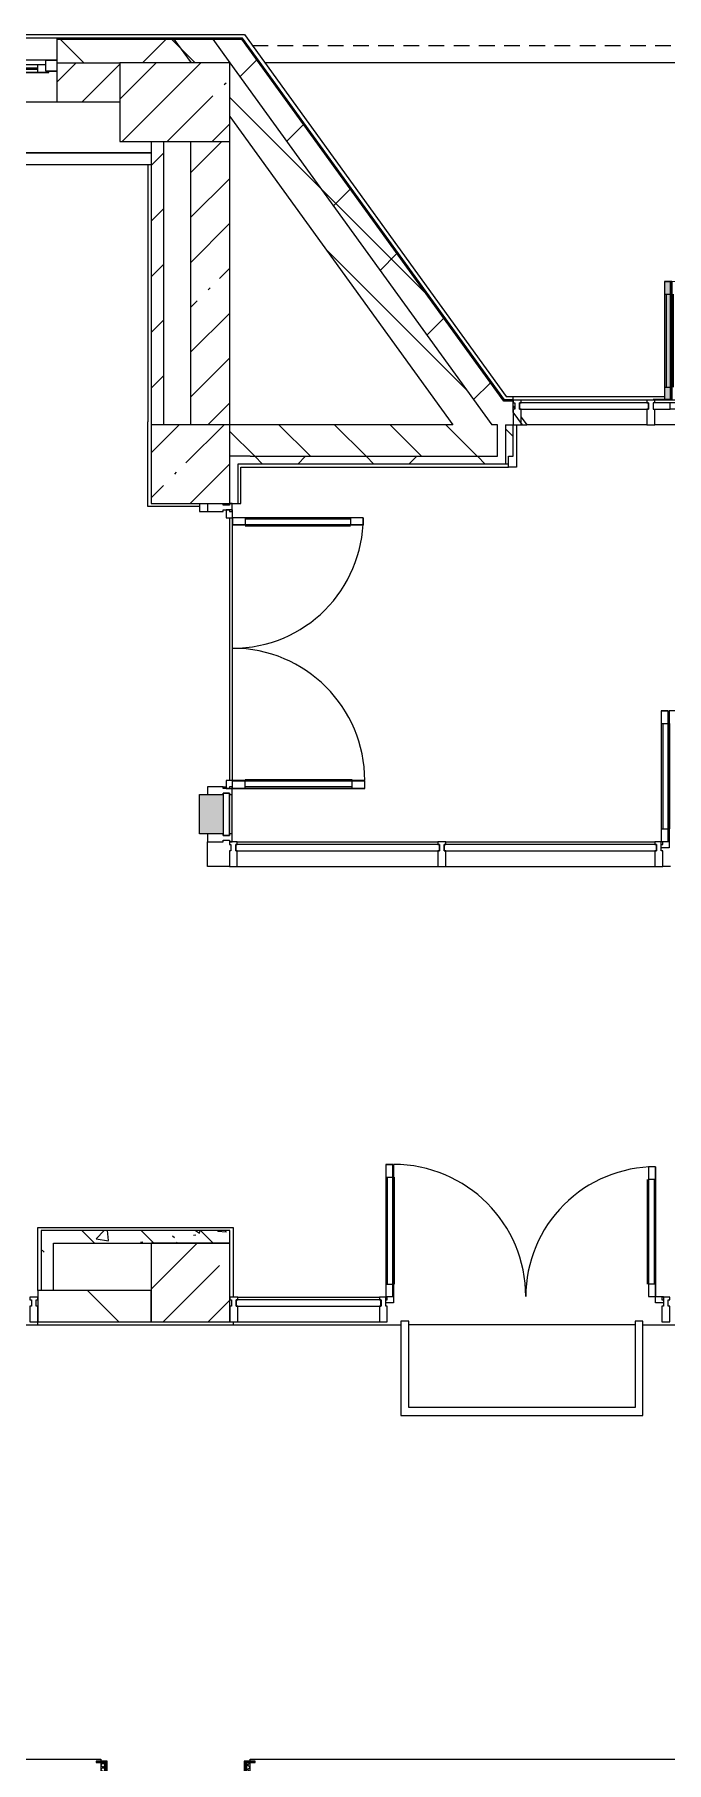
# Model space of a CAD drawing. Header units: millimetres. Extents: x -4196 to 190310, y -8553 to 29000.
# Drawn here: x 169155 to 173170, y 10600 to 21580 of the extents above; entities that cross this region are included whole.
import ezdxf

# ---------------------------------------------------------------- set-up
doc = ezdxf.new("R2010")
doc.units = ezdxf.units.MM
doc.linetypes.add('200_ШТРИХ__ш1_п0_6_', pattern=[160, 100, -60])
for name, color, linetype, lineweight, true_color in [('A-DETL-GENF-10', 7, 'Continuous', 5, 0xe2e2e2), ('A-DETL-GENF-9', 7, 'Continuous', 5, 0xaaaaaa), ('A-DOOR-1', 7, 'Continuous', 5, 0xaaaaaa), ('A-DOOR-2', 7, 'Continuous', 5, 0xe2e2e2), ('A-DOOR-FRAM-1', 7, 'Continuous', 5, 0xe2e2e2), ('A-DOOR-FRAM-2', 7, 'Continuous', 5, 0xaaaaaa), ('A-FLOR-1', 7, 'Continuous', 5, 0xaaaaaa), ('A-GLAZ-CWMG-4', 7, 'Continuous', 5, 0x383e42), ('I-WALL-5', 7, 'Continuous', 5, 0x787878)]:
    doc.layers.add(name, color=color, linetype=linetype, lineweight=lineweight, true_color=true_color)
for name, color, linetype, lineweight in [('A-DETL-MBND', 7, '200_ШТРИХ__ш1_п0_6_', 9), ('A-GLAZ-1', 7, 'Continuous', 5), ('A-GLAZ-CURT-2', 7, 'Continuous', 5), ('A-GLAZ-CWMG-2', 7, 'Continuous', 5), ('A-WALL', 7, 'Continuous', 9), ('A-WALL-4', 7, 'Continuous', 5), ('I-WALL-3', 7, 'Continuous', 5), ('S-COLS-2', 7, 'Continuous', 5)]:
    doc.layers.add(name, color=color, linetype=linetype, lineweight=lineweight)
pattern_1 = [(45, (59346.5, 0), (-353.5534, 353.5534), []), (135, (59346.5, 0), (-353.5534, -353.5534), [])]
pattern_2 = [(45, (59346.5, 0), (-285.1231, 285.1231), []), (45, (59631.6, 0), (-285.1231, 285.1231), [504.031, -100.806, 16.764, -84.042])]
pattern_3 = [(135, (59346.5, 0), (-176.7767, -176.7767), [])]
pattern_4 = [(135, (59346.5, 0), (-377.1708, -377.1708), [533.4, -88.9, 17.78, -88.9]), (135, (59346.5, 376.94), (-377.1708, -377.1708), []), (50, (59346.5, 0), (637.6445, -55.7866), [66.675, -733.425]), (355, (59346.5, 0), (-123.3494, 668.6992), [53.34, -586.74]), (100.451, (59399.6, -4.65), (514.299, 612.908), [56.665, -623.315]), (46.184, (59346.5, 177.8), (948.7764, -147.1497), [100.012, -1100.137]), (96.636, (59425.6, 165.5), (830.909, 865.997), [84.998, -934.973]), (351.184, (59346.5, 177.8), (830.918, 865.988), [80.01, -880.11]), (21, (59435.4, 133.35), (530.6506, -357.9283), [66.675, -733.425]), (326, (59435.4, 133.35), (216.308, 644.6585), [53.34, -586.74]), (71.451, (59479.6, 103.5), (746.9596, 286.7243), [56.665, -623.315]), (37.5, (59346.5, 0), (10.81053, 295.9426), [16.764, -562.864, 16.764, -578.866, -588.962]), (37.5, (59346.5, 0), (10.81053, 295.9426), [-1175.258, 16.764, -572.198]), (7.5, (59346.5, 0), (233.8692, 350.63175), [16.764, -322.834, 16.764, -549.529, -224.472]), (7.5, (59346.5, 0), (233.8692, 350.63175), [-905.891, 16.764, -207.708]), (327.5, (59148.24, 0), (474.5678, -20.0513), [16.764, -205.486, 16.764, -676.656, -920.115]), (327.5, (59148.24, 0), (474.5678, -20.0513), [-915.67, 16.764, -903.351]), (317.5, (59059.34, 0), (518.4522, 88.9934), [16.764, -272.161, 16.764, -443.738, -653.415]), (317.5, (59059.34, 0), (518.4522, 88.9934), [-749.427, 16.764, -636.651])]

# ---------------------------------------------------------------- blocks, each defined once
blk = doc.blocks.new('110_Дверь_СКБ_1Ст_Внутренняя1 - Д-8 950x2100h_охрана-V81-1_6_1_птичка')
at = {"layer": 'A-DOOR-1'}
h = blk.add_hatch(dxfattribs=at)
h.set_pattern_fill('FP_119', color=256, style=0, pattern_type=2)
h.set_pattern_definition([(135, (1826.41, 164.685), (-14.14214, -14.14214), []), (225, (1826.41, 164.685), (14.14214, -14.14214), [])])
h.paths.add_polyline_path([(462.5, 100), (462.5, -100), (487.5, -100), (487.5, 100)])
at = {"layer": 'A-DOOR-2'}
h = blk.add_hatch(color=256, dxfattribs=at)
h.paths.add_polyline_path([(462.5, 100), (437.5, 100), (437.5, 60), (427.5, 60), (427.5, 20), (462.5, 20)])
h.paths.add_polyline_path([(-422.5, 100), (-437.5, 100), (-437.5, 20), (-402.5, 20.4), (-402.5, 60), (-412.5, 60), (-412.5, 100)])
at = {"layer": 'A-DOOR-FRAM-1'}
for points in [[(397.5, 950), (397.5, 100), (437.5, 100), (437.5, 950)], [(-422.5, 108), (-492.5, 108), (-492.5, 100), (-422.5, 100)], [(-437.5, 20), (-437.5, -100), (-422.5, -100), (-422.5, 20)], [(517.5, 108), (447.5, 108), (447.5, 100), (517.5, 100)], [(447.5, 20), (447.5, -100), (462.5, -100), (462.5, 20)], [(-492.5, -100), (-492.5, -108), (-422.5, -108), (-422.5, -100), (-462.5, -100)], [(487.5, -100), (447.5, -100), (447.5, -108), (517.5, -108), (517.5, -100), (490.5, -100)]]:
    blk.add_hatch(color=256, dxfattribs=at).paths.add_polyline_path(points)
at = {"layer": 'A-DOOR-FRAM-2'}
h = blk.add_hatch(dxfattribs=at)
h.set_pattern_fill('FP_120', color=256, style=0, pattern_type=2)
h.set_pattern_definition([(45, (-296.384, 164.685), (-14.1421, 14.1421), []), (135, (-296.384, 164.685), (-14.1421, -14.1421), [])])
h.paths.add_polyline_path([(-462.5, 100), (-462.5, -100), (-437.5, -100), (-437.5, 100)])
at = {"layer": 'A-DOOR-1'}
for p, q in [((437.5, 950), (397.5, 950)), ((397.5, 950), (397.5, 100)), ((437.5, 100), (437.5, 950)), ((397.5, 100), (437.5, 100))]:
    blk.add_line(p, q, dxfattribs=at)
blk.add_arc((437.5, 100), 850, 90, 180, dxfattribs=at)
at = {"layer": 'A-DOOR-FRAM-2'}
for p, q in [((-422.5, 108), (-492.5, 108)), ((-492.5, 108), (-492.5, 100)), ((-492.5, 100), (-422.5, 100)), ((-437.5, 100), (-462.5, 100)), ((-462.5, 100), (-462.5, -100)), ((-412.5, 100), (-437.5, 100)), ((-437.5, 100), (-437.5, 20)), ((-437.5, -100), (-437.5, 100)), ((-422.5, 100), (-437.5, 100)), ((-437.5, 100), (-437.5, 99)), ((-437.5, 99), (-422.5, 99)), ((-437.5, 20), (-402.5, 20)), ((-422.5, 20), (-437.5, 20)), ((-437.5, 20), (-437.5, -100)), ((-422.5, 100), (-422.5, 108)), ((-422.5, 99), (-422.5, 100)), ((-422.5, -100), (-422.5, 20)), ((-412.5, 60), (-412.5, 100)), ((-402.5, 60), (-412.5, 60)), ((-402.5, 20), (-402.5, 60)), ((437.5, 60), (427.5, 60)), ((427.5, 60), (427.5, 20)), ((427.5, 20), (462.5, 20)), ((437.5, 100), (437.5, 60)), ((462.5, 100), (437.5, 100)), ((517.5, 108), (447.5, 108)), ((447.5, 108), (447.5, 100)), ((462.5, 100), (447.5, 100)), ((447.5, 100), (447.5, 99)), ((447.5, 100), (517.5, 100)), ((447.5, 99), (462.5, 99)), ((462.5, 20), (447.5, 20)), ((447.5, 20), (447.5, -100)), ((462.5, 20), (462.5, 100)), ((487.5, 100), (462.5, 100)), ((462.5, 100), (462.5, -100)), ((462.5, 99), (462.5, 100)), ((462.5, -100), (462.5, 20)), ((487.5, -100), (487.5, 100)), ((517.5, 100), (517.5, 108)), ((-422.5, -100), (-492.5, -100)), ((-492.5, -100), (-492.5, -108)), ((-492.5, -108), (-422.5, -108)), ((-462.5, -100), (-437.5, -100)), ((-437.5, -100), (-422.5, -100)), ((-422.5, -108), (-422.5, -100)), ((447.5, -100), (462.5, -100)), ((517.5, -100), (447.5, -100)), ((447.5, -100), (447.5, -108)), ((447.5, -108), (517.5, -108)), ((462.5, -100), (487.5, -100)), ((517.5, -108), (517.5, -100))]:
    blk.add_line(p, q, dxfattribs=at)
blk = doc.blocks.new('120_Окно_СКБ_1Ст - 120_Окно_СКБ_1Ст 900х2500_h_ с форточкой-22876038-1_6_1_птичка')
at = {"layer": 'A-GLAZ-1'}
for p, q in [((-450, -127), (-450, -57)), ((-450, -57), (-380, -57)), ((450, -57), (-450, -57)), ((-380, -57), (-380, -127)), ((380, -87), (-380, -87)), ((-380, -87), (-380, -127)), ((-330, -137), (-330, -87)), ((-330, -107), (330, -107)), ((330, -137), (330, -87)), ((380, -127), (380, -57)), ((380, -57), (450, -57)), ((380, -127), (380, -87)), ((450, -57), (450, -127)), ((-380, -127), (-450, -127)), ((-450, -127), (-400, -127)), ((-380, -127), (-400, -127)), ((-400, -127), (-400, -137)), ((-400, -137), (400, -137)), ((400, -137), (-400, -137)), ((330, -117), (-330, -117)), ((450, -127), (380, -127)), ((400, -127), (380, -127)), ((400, -127), (450, -127)), ((400, -137), (400, -127))]:
    blk.add_line(p, q, dxfattribs=at)
blk = doc.blocks.new('Системная панель - Стекло - 40мм-24261323-1_6_1_птичка')
at = {"layer": 'A-GLAZ-CURT-2'}
for p, q in [((410, 0), (-410, 0)), ((-410, 0), (-410, -40)), ((410, -40), (410, 0)), ((-410, -40), (410, -40))]:
    blk.add_line(p, q, dxfattribs=at)
blk = doc.blocks.new('Прямоугольный импост - Импост структурный с накладкой - 160мм-V117-1_6_1_птичка')
at = {"layer": 'A-GLAZ-CWMG-2'}
for p, q in [((113700, 19257), (112900, 19257)), ((113700, 19100), (112936, 19100))]:
    blk.add_line(p, q, dxfattribs=at)
blk = doc.blocks.new('Дверь_Витражная_СКБ_2Ст - ВН-5-31911725-1_6_1_птичка')
at = {"layer": 'A-DETL-GENF-10'}
for points in [[(-788, 20), (-743, 20), (-743, 770), (-788, 770), (-788, 40)], [(746, 20), (752, 20), (752, 774), (707, 774), (707, 20)]]:
    blk.add_hatch(color=256, dxfattribs=at).paths.add_polyline_path(points)
at = {"layer": 'A-DETL-GENF-9'}
for p, q in [((-788, 770), (-743, 770)), ((-788, 770), (-788, 20)), ((-743, 770), (-788, 770)), ((-788, 770), (-788, 20)), ((-743, 770), (-743, 20)), ((-743, 20), (-743, 770)), ((752, 774), (707, 774)), ((707, 774), (707, 20)), ((752, 774), (707, 774)), ((707, 774), (707, 20)), ((752, 774), (752, 20)), ((752, 20), (752, 774)), ((-788, 690), (-743, 690)), ((-778, 690), (-778, 100)), ((-734, 690), (-734, 100)), ((698, 694), (698, 100)), ((752, 694), (707, 694)), ((742, 694), (742, 100)), ((-752, 20), (-860, 20)), ((-752, 20), (-860, 20)), ((-788, 100), (-743, 100)), ((-743, 20), (-788, 20)), ((-788, 20), (-743, 20)), ((752, 100), (707, 100)), ((707, 20), (752, 20)), ((707, 20), (752, 20)), ((752, 20), (860, 20)), ((860, 20), (752, 20))]:
    blk.add_line(p, q, dxfattribs=at)
at = {"layer": 'A-DOOR-1'}
for p, q in [((-752, 770), (-752, 20)), ((752, 774), (752, 20)), ((-752, 0), (-860, 0)), ((-860, 0), (-860, -40)), ((-752, -40), (-752, 0)), ((860, 0), (752, 0)), ((752, 0), (752, -40)), ((860, -40), (860, 0)), ((-860, -40), (-752, -40)), ((752, -40), (860, -40))]:
    blk.add_line(p, q, dxfattribs=at)
for centre, radius, start, end in [((-752, 20), 750, 360, 90), ((752, 20), 754, 90, 180)]:
    blk.add_arc(centre, radius, start, end, dxfattribs=at)
blk = doc.blocks.new('Прямоугольный импост - Импост структурный с накладкой - 160мм-24260934-1_6_1_птичка')
at = {"layer": 'A-GLAZ-CWMG-2'}
for p, q in [((115450, 19257), (113750, 19257)), ((115352, 19240), (113848, 19240)), ((115352, 19200), (113848, 19200)), ((115450, 19100), (113750, 19100))]:
    blk.add_line(p, q, dxfattribs=at)
blk = doc.blocks.new('Прямоугольный импост - Импост структурный с накладкой - 160мм-18693360-1_6_1_птичка')
at = {"layer": 'A-GLAZ-CWMG-2'}
for p, q in [((-25, 40), (-25, 140)), ((-25, 140), (25, 140)), ((25, 140), (25, 40)), ((-15, 40), (-25, 40)), ((-25, -17), (-25, 0)), ((-25, 0), (-15, 0)), ((-15, 0), (-15, 40)), ((25, 0), (25, -17)), ((25, -17), (-25, -17))]:
    blk.add_line(p, q, dxfattribs=at)
blk = doc.blocks.new('Прямоугольный импост - Импост структурный с накладкой - 160мм Темный-V114-1_6_1_птичка')
at = {"layer": 'A-GLAZ-CWMG-2'}
for p, q in [((-50, 0), (-50, 17)), ((-50, 17), (0, 17)), ((-40, 0), (-50, 0)), ((-40, -40), (-40, 0)), ((0, 0), (-10, 0)), ((-10, 0), (-10, -40)), ((0, 17), (0, 0)), ((-50, -140), (-50, -40)), ((-50, -40), (-40, -40)), ((-10, -40), (0, -40)), ((0, -40), (0, -140)), ((0, -140), (-50, -140))]:
    blk.add_line(p, q, dxfattribs=at)
blk = doc.blocks.new('Дверь_Витражная_остекление_ - ВВ-14 остекление-32472302-1_6_1_птичка')
at = {"layer": 'A-DETL-GENF-10'}
blk.add_hatch(color=256, dxfattribs=at).paths.add_polyline_path([(-793, -20), (-835, -20), (-835, -41), (-819, -33)])
at = {"layer": 'A-DETL-GENF-9'}
for p, q in [((-790, -20), (-835, -20)), ((-835, -860), (-835, -20)), ((-790, -20), (-835, -20)), ((-835, -20), (-835, -860)), ((-835, -100), (-790, -100)), ((-825, -780), (-825, -100)), ((-790, -860), (-790, -20)), ((-790, -860), (-790, -20)), ((-781, -780), (-781, -100)), ((831, -770), (831, -100)), ((840, -850), (840, -20)), ((840, -20), (840, -850)), ((885, -100), (840, -100)), ((875, -770), (875, -100)), ((885, -850), (885, -20)), ((885, -850), (885, -20)), ((-835, -780), (-790, -780)), ((-835, -860), (-790, -860)), ((-835, -860), (-790, -860)), ((885, -770), (840, -770)), ((885, -850), (840, -850)), ((840, -850), (885, -850))]:
    blk.add_line(p, q, dxfattribs=at)
at = {"layer": 'A-DOOR-1'}
for p, q in [((-885, 20), (-835, 20)), ((-885, -20), (-885, 20)), ((-835, 20), (-835, -20)), ((835, 20), (885, 20)), ((835, -20), (835, 20)), ((885, 20), (885, -20)), ((-835, -20), (-885, -20)), ((-835, -860), (-835, -20)), ((835, -850), (835, -20)), ((885, -20), (835, -20))]:
    blk.add_line(p, q, dxfattribs=at)
for centre, radius, start, end in [((-835, -20), 840, 270, 0), ((835, -20), 830, 180, 270)]:
    blk.add_arc(centre, radius, start, end, dxfattribs=at)
blk = doc.blocks.new('BSC_Колонна _Прямоугольная - 500х500-21690934-1_6_1_птичка')
at = {"layer": 'S-COLS-2'}
h = blk.add_hatch(dxfattribs=at)
h.set_pattern_fill('FP_162', color=256, style=0, pattern_type=2)
h.set_pattern_definition([(45, (-110800, -18850), (-285.1231, 285.1231), []), (45, (-110514.88, -18850), (-285.1231, 285.1231), [504.031, -100.806, 16.764, -84.042])])
h.paths.add_polyline_path([(149, -250), (250, -250), (250, 250), (-250, 250), (-250, -250), (133, -250)])
for p, q in [((250, 250), (-250, 250)), ((-250, 250), (-250, -250)), ((250, -250), (250, 250)), ((-250, -250), (250, -250))]:
    blk.add_line(p, q, dxfattribs=at)
blk = doc.blocks.new('Системная панель - Стекло - 40мм-32472403-1_6_1_птичка')
at = {"layer": 'A-GLAZ-CURT-2'}
for p, q in [((674, 40), (-674, 40)), ((-674, 40), (-674, 0)), ((-674, 0), (674, 0)), ((674, 0), (674, 40))]:
    blk.add_line(p, q, dxfattribs=at)
blk = doc.blocks.new('Прямоугольный импост - Импост структурный с накладкой - 160мм Темный-32472298-1_6_1_птичка')
at = {"layer": 'A-GLAZ-CWMG-2'}
for p, q in [((112422, 16450), (113750, 16450)), ((112422, 16293), (113750, 16293))]:
    blk.add_line(p, q, dxfattribs=at)
blk = doc.blocks.new('Прямоугольный импост - Импост структурный с накладкой - 160мм Темный-V116-1_6_1_птичка')
at = {"layer": 'A-GLAZ-CWMG-2'}
for p, q in [((-25, 0), (-25, 17)), ((-25, 17), (25, 17)), ((-15, 0), (-25, 0)), ((-15, -40), (-15, 0)), ((25, 0), (15, 0)), ((15, 0), (15, -40)), ((25, 17), (25, 0)), ((-25, -140), (-25, -40)), ((-25, -40), (-15, -40)), ((15, -40), (25, -40)), ((25, -40), (25, -140)), ((25, -140), (-25, -140))]:
    blk.add_line(p, q, dxfattribs=at)
blk = doc.blocks.new('Прямоугольный импост - Импост структурный с накладкой - 160мм Темный-32356295-1_6_1_птичка')
at = {"layer": 'A-GLAZ-CWMG-2'}
for p, q in [((-50, 40), (-50, 140)), ((-50, 140), (0, 140)), ((0, 140), (0, 40)), ((-40, 40), (-50, 40)), ((-50, -17), (-50, 0)), ((-50, 0), (-40, 0)), ((-40, 0), (-40, 40)), ((-10, 40), (-10, 0)), ((0, 40), (-10, 40)), ((-10, 0), (0, 0)), ((0, 0), (0, -17)), ((0, -17), (-50, -17))]:
    blk.add_line(p, q, dxfattribs=at)
blk = doc.blocks.new('Дверь_Витражная_остекление_ - ВВ-15 остекление-32355915-1_6_1_птичка')
at = {"layer": 'A-DETL-GENF-9'}
for p, q in [((-835, 850), (-790, 850)), ((-835, 850), (-835, 20)), ((-790, 850), (-835, 850)), ((-835, 850), (-835, 20)), ((-835, 770), (-790, 770)), ((-825, 770), (-825, 100)), ((-790, 850), (-790, 20)), ((-790, 20), (-790, 850)), ((-781, 770), (-781, 100)), ((831, 780), (831, 100)), ((885, 860), (840, 860)), ((840, 860), (840, 20)), ((885, 860), (840, 860)), ((840, 860), (840, 20)), ((885, 780), (840, 780)), ((875, 780), (875, 100)), ((885, 860), (885, 20)), ((885, 20), (885, 860)), ((-835, 100), (-790, 100)), ((-790, 20), (-835, 20)), ((-835, 20), (-790, 20)), ((885, 100), (840, 100))]:
    blk.add_line(p, q, dxfattribs=at)
at = {"layer": 'A-DOOR-1'}
for p, q in [((-835, 850), (-835, 20)), ((835, 860), (835, 20)), ((-835, 20), (-885, 20)), ((-885, 20), (-885, -20)), ((-835, -20), (-835, 20)), ((885, 20), (835, 20)), ((835, 20), (835, -20)), ((885, -20), (885, 20)), ((-885, -20), (-835, -20)), ((835, -20), (885, -20))]:
    blk.add_line(p, q, dxfattribs=at)
for centre, radius, start, end in [((-835, 20), 830, 360, 90), ((835, 20), 840, 90, 180)]:
    blk.add_arc(centre, radius, start, end, dxfattribs=at)
blk = doc.blocks.new('Прямоугольный импост - Импост структурный с накладкой - 160мм-32356289-1_6_1_птичка')
at = {"layer": 'A-GLAZ-CWMG-2'}
for p, q in [((-25, 140), (25, 140)), ((25, 140), (25, 40)), ((-15, 40), (-25, 40)), ((-25, 0), (-15, 0)), ((-15, 0), (-15, 40)), ((15, 40), (15, 0)), ((25, 40), (15, 40)), ((15, 0), (25, 0)), ((25, 0), (25, -17)), ((-25, -17), (-25, -3)), ((25, -17), (-25, -17))]:
    blk.add_line(p, q, dxfattribs=at)
blk = doc.blocks.new('Системная панель - Стекло - 40мм-32356190-1_6_1_птичка')
at = {"layer": 'A-GLAZ-CURT-2'}
for p, q in [((135, 0), (-135, 0)), ((-135, 0), (-135, -40)), ((135, -40), (135, 0)), ((-135, -40), (135, -40))]:
    blk.add_line(p, q, dxfattribs=at)
blk = doc.blocks.new('Прямоугольный импост - Импост структурный с накладкой - 190мм-32819534-1_6_1_птичка')
at = {"layer": 'A-GLAZ-CWMG-4'}
for points in [[(110857, 16500), (111007, 16500), (111007, 16750), (110857, 16745), (110857, 16505)], [(111064, 16500), (111064, 16750), (111047, 16750), (111047, 16500)]]:
    blk.add_hatch(color=256, dxfattribs=at).paths.add_polyline_path(points)
at = {"layer": 'A-GLAZ-CWMG-2'}
for p, q in [((110857, 16750), (110907, 16750)), ((110857, 16500), (110857, 16750)), ((111064, 16500), (111064, 16750)), ((110907, 16500), (110857, 16500))]:
    blk.add_line(p, q, dxfattribs=at)
blk = doc.blocks.new('Прямоугольный импост - Импост структурный с накладкой - 160мм Темный-32356291-1_6_1_птичка')
at = {"layer": 'A-GLAZ-CWMG-2'}
for p, q in [((-25, 40), (-25, 140)), ((-25, 140), (25, 140)), ((25, 140), (25, 40)), ((-15, 40), (-25, 40)), ((-25, -17), (-25, 0)), ((-25, 0), (-15, 0)), ((-15, 0), (-15, 40)), ((15, 40), (15, 0)), ((25, 40), (15, 40)), ((15, 0), (25, 0)), ((25, 0), (25, -17)), ((25, -17), (-25, -17))]:
    blk.add_line(p, q, dxfattribs=at)
blk = doc.blocks.new('Прямоугольный импост - Импост структурный с накладкой - 160мм-22960065-1_6_1_птичка')
at = {"layer": 'A-GLAZ-CWMG-2'}
for p, q in [((0, 140), (-50, 140)), ((-50, 140), (-50, 40)), ((0, 40), (0, 140)), ((-50, 40), (-40, 40)), ((-40, 0), (-50, 0)), ((-50, 0), (-50, -17)), ((-40, 40), (-40, 0)), ((-10, 0), (-10, 40)), ((-10, 40), (0, 40)), ((0, 0), (-10, 0)), ((0, -17), (0, 0)), ((-50, -17), (0, -17))]:
    blk.add_line(p, q, dxfattribs=at)
blk = doc.blocks.new('BSC_Колонна _Прямоугольная - 700х500-V161-1_6_1_птичка')
at = {"layer": 'S-COLS-2'}
h = blk.add_hatch(dxfattribs=at)
h.set_pattern_fill('FP_201', color=256, style=0, pattern_type=2)
h.set_pattern_definition([(45, (-110700, -21150), (-285.1231, 285.1231), []), (45, (-110414.88, -21150), (-285.1231, 285.1231), [504.031, -100.806, 16.764, -84.042])])
h.paths.add_polyline_path([(-350, -250), (350, -250), (350, 250), (-350, 250), (-350, 0)])
for p, q in [((350, 250), (-350, 250)), ((-350, 250), (-350, -250)), ((350, -250), (350, 250)), ((-350, -250), (350, -250))]:
    blk.add_line(p, q, dxfattribs=at)
blk = doc.blocks.new('Системная панель - Стекло - 40мм-32472267-1_6_1_птичка')
at = {"layer": 'A-GLAZ-CURT-2'}
for p, q in [((647.5, 40), (-647.5, 40)), ((-647.5, 40), (-647.5, 0)), ((-647.5, 0), (647.5, 0)), ((647.5, 0), (647.5, 40))]:
    blk.add_line(p, q, dxfattribs=at)
blk = doc.blocks.new('Прямоугольный импост - Импост структурный с накладкой - 160мм Темный-32472263-1_6_1_птичка')
at = {"layer": 'A-GLAZ-CWMG-2'}
for p, q in [((111097, 16450), (112372, 16450)), ((111097, 16293), (112372, 16293))]:
    blk.add_line(p, q, dxfattribs=at)
blk = doc.blocks.new('Системная панель - Стекло - 40мм-32354452-1_6_1_птичка')
at = {"layer": 'A-GLAZ-CURT-2'}
h = blk.add_hatch(dxfattribs=at)
h.set_pattern_fill('FP_207', color=256, style=0, pattern_type=2)
h.set_pattern_definition([(225, (112050.2, 13040), (1414.214, -1414.214), [1000, -3000]), (225, (113050.2, 13540), (1414.214, -1414.214), [3000, -1000]), (225, (111050.2, 14040), (1414.214, -1414.214), [1000, -3000])])
h.paths.add_polyline_path([(460, 40), (-460, 40), (-460, 0), (460, 0)])
for p, q in [((460, 40), (-460, 40)), ((-460, 40), (-460, 0)), ((-460, 0), (460, 0)), ((460, 0), (460, 40))]:
    blk.add_line(p, q, dxfattribs=at)
blk = doc.blocks.new('Прямоугольный импост - Импост структурный с накладкой - 160мм Темный-32355003-1_6_1_птичка')
at = {"layer": 'A-GLAZ-CWMG-2'}
for p, q in [((111100, 13557), (112000, 13557)), ((111100, 13400), (112000, 13400))]:
    blk.add_line(p, q, dxfattribs=at)
blk = doc.blocks.new('Прямоугольный импост - Импост структурный с накладкой - 190мм-32819424-1_6_1_птичка')
at = {"layer": 'A-GLAZ-CWMG-2'}
for p, q in [((0, 190), (-50, 190)), ((-50, 190), (-50, 40)), ((-50, 40), (-40, 40)), ((-40, 0), (-50, 0)), ((-50, 0), (-50, -17)), ((-40, 40), (-40, 0)), ((-10, 0), (-10, 40)), ((-10, 40), (0, 40)), ((0, 0), (-10, 0)), ((-50, -17), (0, -17)), ((0, -17), (0, -3))]:
    blk.add_line(p, q, dxfattribs=at)
blk = doc.blocks.new('Прямоугольный импост - Импост структурный с накладкой - 160мм Темный-30755595-1_6_1_птичка')
at = {"layer": 'A-GLAZ-CWMG-2'}
for p, q in [((0, 17), (-50, 17)), ((-50, 17), (-50, 0)), ((-50, 0), (-40, 0)), ((-40, 0), (-40, -40)), ((-10, -40), (-10, 0)), ((-10, 0), (0, 0)), ((0, 0), (0, 17)), ((-40, -40), (-50, -40)), ((-50, -40), (-50, -140)), ((0, -40), (-10, -40)), ((0, -140), (0, -40)), ((-50, -140), (0, -140))]:
    blk.add_line(p, q, dxfattribs=at)
blk = doc.blocks.new('Дверь_Витражная_остекление_ - ВВ-13 остекление-32355241-1_6_1_птичка')
at = {"layer": 'A-DETL-GENF-9'}
for p, q in [((-787.5, -20), (-832.5, -20)), ((-832.5, -845), (-832.5, -20)), ((-787.5, -20), (-832.5, -20)), ((-832.5, -20), (-832.5, -845)), ((-832.5, -100), (-787.5, -100)), ((-822.5, -765), (-822.5, -100)), ((-787.5, -845), (-787.5, -20)), ((-787.5, -845), (-787.5, -20)), ((-778.5, -765), (-778.5, -100)), ((828.5, -780), (828.5, -100)), ((837.5, -860), (837.5, -20)), ((837.5, -20), (837.5, -860)), ((882.5, -100), (837.5, -100)), ((872.5, -780), (872.5, -100)), ((882.5, -860), (882.5, -20)), ((882.5, -860), (882.5, -20)), ((-832.5, -765), (-787.5, -765)), ((-832.5, -845), (-787.5, -845)), ((-832.5, -845), (-787.5, -845)), ((882.5, -780), (837.5, -780)), ((882.5, -860), (837.5, -860)), ((837.5, -860), (882.5, -860))]:
    blk.add_line(p, q, dxfattribs=at)
at = {"layer": 'A-DOOR-1'}
for p, q in [((-882.5, 20), (-832.5, 20)), ((-882.5, -20), (-882.5, 20)), ((-832.5, 20), (-832.5, -20)), ((832.5, 20), (882.5, 20)), ((832.5, -20), (832.5, 20)), ((882.5, 20), (882.5, -20)), ((-832.5, -20), (-882.5, -20)), ((-832.5, -845), (-832.5, -20)), ((832.5, -860), (832.5, -20)), ((882.5, -20), (832.5, -20))]:
    blk.add_line(p, q, dxfattribs=at)
for centre, radius, start, end in [((-832.5, -20), 825, 270, 0), ((832.5, -20), 840, 180, 270)]:
    blk.add_arc(centre, radius, start, end, dxfattribs=at)
blk = doc.blocks.new('Зашивка приборов отопления1 - Зашивка приборов отопления-33268338-1_6_1_птичка')
at = {"layer": 'A-WALL-4'}
for p, q in [((109950, 21150), (109050, 21150)), ((108470, 20829), (110550, 20829)), ((110550, 20829), (108470, 20829)), ((108470, 20754), (110550, 20754))]:
    blk.add_line(p, q, dxfattribs=at)

msp = doc.modelspace()

# ---------------------------------------------------------------- hatches: boundary and pattern name
at = {"layer": 'A-WALL-4'}
h = msp.add_hatch(dxfattribs=at)
h.set_pattern_fill('FP_116', color=256, style=0, pattern_type=2)
h.set_pattern_definition(pattern_1)
h.paths.add_polyline_path([(162796.5, 21400), (163996.5, 21400), (163996.5, 21550), (162796.5, 21550), (162796.5, 21486)])
h.paths.add_polyline_path([(169296.5, 21400), (170149.6, 21400), (170041.1, 21550), (169296.5, 21550)])
h.paths.add_polyline_path([(152406.5, 21400), (152656.5, 21400), (152652.9, 21550), (152406.5, 21550)])
h.paths.add_polyline_path([(168396.5, 21400), (168396.5, 21550), (167096.5, 21550), (167096.5, 21400), (167971.3, 21400)])
h.paths.add_polyline_path([(156026.5, 21400), (160496.5, 21400), (160496.5, 21550), (155956.5, 21550), (155956.5, 21400)])
h.paths.add_polyline_path([(170581.6, 21400), (170473.1, 21550), (170288, 21550), (170396.5, 21400), (170473.1, 21400)])
h.paths.add_polyline_path([(166196.5, 21400), (166196.5, 21550), (164896.5, 21550), (164896.5, 21400), (166112.4, 21400)])
h = msp.add_hatch(dxfattribs=at)
h.set_pattern_fill('FP_98', color=256, style=0, pattern_type=2)
h.set_pattern_definition(pattern_3)
h.paths.add_polyline_path([(171813.5, 19100), (172060.3, 19100), (170396.5, 21400), (170396.5, 21058.8), (171689.2, 19271.7)])
h.paths.add_polyline_path([(170149.6, 21400), (170396.5, 21400), (170288, 21550), (170041.1, 21550)])
h = msp.add_hatch(dxfattribs=at)
h.set_pattern_fill('FP_116', color=256, style=0, pattern_type=2)
h.set_pattern_definition(pattern_1)
h.paths.add_polyline_path([(172236.9, 19100), (172245.5, 19100), (172146.9, 19236.2), (172166.9, 19100), (172216.9, 19100)])
h.paths.add_polyline_path([(172060.3, 19100), (172096.9, 19100), (172096.9, 19305.3), (170581.6, 21400), (170396.5, 21400), (172035.4, 19134.5)])
h = msp.add_hatch(dxfattribs=at)
h.set_pattern_fill('FP_116', color=256, style=0, pattern_type=2)
h.set_pattern_definition(pattern_1)
h.paths.add_polyline_path([(172255.3, 19100), (172236.9, 19125), (172246.9, 19100)])
h.paths.add_polyline_path([(172152.3, 19100), (172166.9, 19100), (172146.9, 19218.2), (172146.9, 19100)])
h.paths.add_polyline_path([(180198.5, 19100), (180206.5, 19100), (180203.5, 19250), (178764.5, 19250), (178764.5, 19100), (179125, 19100)])
h.paths.add_polyline_path([(177356.5, 19100), (177548.5, 19100), (177548.5, 19250), (174846.9, 19250), (174846.9, 19100), (177266.1, 19100)])
h.paths.add_polyline_path([(172202.8, 19158.9), (172204, 19170.9), (172196.9, 19180.7), (172196.9, 19250), (172146.8, 19250), (172152.3, 19228.8), (172196.9, 19167.1)])
h = msp.add_hatch(dxfattribs=at)
h.set_pattern_fill('FP_98', color=256, style=0, pattern_type=2)
h.set_pattern_definition(pattern_3)
h.paths.add_polyline_path([(170456.5, 18900), (172096.9, 18900), (172096.9, 19100), (170396.5, 19100), (170396.5, 18900), (170446.5, 18900)])
h.paths.add_polyline_path([(177090.7, 18900), (177156.5, 18900), (177156.5, 19100), (175446.9, 19100), (175446.9, 18900), (177086.5, 18900)])
h.paths.add_polyline_path([(172196.9, 18900), (172196.9, 19100), (172146.9, 19100), (172146.9, 18900), (172166.9, 18900)])
h.paths.add_polyline_path([(174896.9, 18900), (174896.9, 19100), (174846.9, 19097), (174850.8, 18900), (174879.6, 18900)])
at = {"layer": 'I-WALL-3'}
h = msp.add_hatch(dxfattribs=at)
h.set_pattern_fill('FP_97', color=256, style=0, pattern_type=2)
h.set_pattern_definition(pattern_2)
h.paths.add_polyline_path([(162796.5, 21150), (163996.5, 21150), (163996.5, 21400), (162796.5, 21400), (162796.5, 21217.1)])
h.paths.add_polyline_path([(160146.5, 21150), (160496.5, 21150), (160496.5, 21400), (160146.5, 21400), (160146.5, 21153.4)])
h.paths.add_polyline_path([(165396.5, 21150), (166196.5, 21150), (166196.5, 21400), (165396.5, 21400), (165396.5, 21246.2)])
h.paths.add_polyline_path([(167571.5, 21150), (168396.5, 21150), (168396.5, 21400), (167096.5, 21400), (167096.5, 21150), (167521.5, 21150)])
h.paths.add_polyline_path([(169296.5, 21150), (169696.5, 21150), (169696.5, 21400), (169296.5, 21400), (169296.5, 21342.3)])
h = msp.add_hatch(dxfattribs=at)
h.set_pattern_fill('FP_114', color=256, style=0, pattern_type=2)
h.set_pattern_definition([(45, (59346.5, 0), (-176.7767, 176.7767), [])])
h.paths.add_polyline_path([(169896.5, 19100), (169976.5, 19100), (169976.5, 20900), (169896.5, 20900), (169896.5, 19120)])
h = msp.add_hatch(dxfattribs=at)
h.set_pattern_fill('FP_97', color=256, style=0, pattern_type=2)
h.set_pattern_definition(pattern_2)
h.paths.add_polyline_path([(170396.5, 19100), (170396.5, 20900), (170146.5, 20900), (170149.6, 19100), (170213.5, 19100)])
h = msp.add_hatch(dxfattribs=at)
h.set_pattern_fill('FP_116', color=256, style=0, pattern_type=2)
h.set_pattern_definition(pattern_1)
h.paths.add_polyline_path([(172039.6, 18850), (172146.9, 18850), (172146.9, 18900), (170446.5, 18900), (170451.6, 18850), (171689.2, 18850)])
h = msp.add_hatch(dxfattribs=at)
h.set_pattern_fill('FP_115', color=256, style=0, pattern_type=2)
h.set_pattern_definition([(135, (59346.5, 0), (-353.5534, -353.5534), [])])
h.paths.add_polyline_path([(169896.5, 13400), (169896.5, 13600), (169175.5, 13600), (169176.5, 13400), (169830.3, 13400)])
h.paths.add_polyline_path([(164896.5, 13400), (164896.5, 13600), (164746.5, 13600), (164746.5, 13400), (164876.5, 13400)])
h.paths.add_polyline_path([(165396.5, 13400), (165956.5, 13400), (165956.5, 13600), (165396.5, 13600)])
h.paths.add_polyline_path([(160524.5, 13400), (160744.5, 13400), (160744.5, 13600), (160446.5, 13600), (160446.5, 13400)])
at = {"layer": 'I-WALL-5'}
h = msp.add_hatch(dxfattribs=at)
h.set_pattern_fill('FP_127', color=256, style=0, pattern_type=2)
h.set_pattern_definition(pattern_4)
h.paths.add_polyline_path([(169196.5, 13600), (169276.5, 13600), (169276.5, 13980), (169196.5, 13980)])
h = msp.add_hatch(dxfattribs=at)
h.set_pattern_fill('FP_127', color=256, style=0, pattern_type=2)
h.set_pattern_definition(pattern_4)
h.paths.add_polyline_path([(169896.5, 13900), (170396.5, 13900), (170396.5, 13980), (169276.5, 13980), (169276.5, 13900), (169830.3, 13900)])
at = {"layer": 'S-COLS-2'}
h = msp.add_hatch(dxfattribs=at)
h.set_pattern_fill('FP_97', color=256, style=0, pattern_type=2)
h.set_pattern_definition(pattern_2)
h.paths.add_polyline_path([(170396.5, 13400), (170396.5, 13900), (169896.5, 13900), (169896.5, 13400), (170253.5, 13400)])

# ---------------------------------------------------------------- linework, layer by layer
at = {"layer": 'A-DETL-MBND'}
for p, q in [((170539.1, 21510), (179316.5, 21510)), ((179316.5, 21400), (170618.7, 21400))]:
    msp.add_line(p, q, dxfattribs=at)
at = {"layer": 'A-FLOR-1'}
for p, q in [((179316.5, 21400), (170618.7, 21400)), ((169876.5, 19120), (169876.5, 20754)), ((169875.5, 18580), (169875.5, 19120)), ((169875.5, 19120), (169876.5, 19120)), ((172216.9, 19100), (172216.9, 18830)), ((172216.9, 18830), (172166.9, 18830)), ((170203.5, 18580), (169875.5, 18580)), ((170396.5, 16840), (170396.5, 18510)), ((170410.5, 18510), (170410.5, 16840)), ((170353.5, 16800), (170373.5, 16800)), ((170253.5, 16293), (170253.5, 16450)), ((170393.5, 16293), (170253.5, 16293)), ((173196.9, 16293), (173146.9, 16293)), ((169176.5, 13600), (169176.5, 14000)), ((169176.5, 14000), (170416.5, 14000)), ((170416.5, 14000), (170416.5, 13557)), ((169176.5, 13380), (169176.5, 13400.3)), ((170416.5, 13400), (170416.5, 13380)), ((171533.5, 13404.6), (171483.5, 13404.6)), ((171483.5, 13404.6), (171483.5, 12804.6)), ((171533.5, 12854.6), (171533.5, 13404.6)), ((173020.7, 13404.6), (172970.7, 13404.6)), ((172970.7, 13404.6), (172970.7, 12854.6)), ((173020.7, 12804.6), (173020.7, 13404.6)), ((167630.3, 13380), (170416.5, 13380)), ((170416.5, 13380), (171483.5, 13380)), ((172970.7, 13380), (171533.5, 13380)), ((173020.7, 13380), (179706.5, 13380)), ((172970.7, 12854.6), (171533.5, 12854.6)), ((171483.5, 12804.6), (173020.7, 12804.6)), ((168401.5, 10620), (169576.5, 10620)), ((169576.5, 10620), (169576.5, 10608)), ((170526.5, 10608), (170526.5, 10620)), ((170526.5, 10620), (180536.5, 10620))]:
    msp.add_line(p, q, dxfattribs=at)
at = {"layer": 'A-WALL'}
for p, q in [((169296.5, 21553), (170480.8, 21553)), ((169296.5, 21550), (170473.1, 21550)), ((170041.1, 21550), (170149.6, 21400)), ((170288, 21550), (170396.5, 21400)), ((172136.9, 19250), (170473.1, 21550)), ((172138.5, 19253), (170474.6, 21553)), ((169296.5, 21400), (169696.5, 21400)), ((172196.9, 19250), (172136.9, 19250)), ((172196.9, 19253), (172138.5, 19253)), ((172096.9, 18900), (172096.9, 19100)), ((172146.9, 19100), (172146.9, 18900)), ((172146.9, 19100), (172255.3, 19100)), ((170525.9, 18900), (170396.5, 18900)), ((170446.5, 18850), (170446.5, 18600)), ((172166.9, 18850), (170446.5, 18850))]:
    msp.add_line(p, q, dxfattribs=at)
at = {"layer": 'A-WALL-4'}
for p, q in [((155916.5, 21580), (170488.4, 21580)), ((169296.5, 21558), (164896.5, 21558)), ((170477.2, 21558), (169296.5, 21558)), ((169296.5, 21558), (169296.5, 21400)), ((172141, 19258), (170477.2, 21558)), ((170488.4, 21580), (172152.3, 19280)), ((170396.5, 21400), (172060.3, 19100)), ((170396.5, 21058.8), (171813.5, 19100)), ((172196.9, 19258), (172141, 19258)), ((172152.3, 19280), (173158.9, 19280)), ((172196.9, 19180.7), (172196.9, 19280)), ((172196.9, 19218.2), (172206.9, 19204.4)), ((172255.3, 19100), (172196.9, 19180.7)), ((172246.9, 19149.1), (172282.5, 19100)), ((171813.5, 19100), (170396.5, 19100)), ((172096.9, 19100), (172060.3, 19100)), ((172196.9, 18900), (172196.9, 19100)), ((172255.3, 19100), (172282.5, 19100)), ((170525.9, 18900), (172096.9, 18900)), ((172166.9, 18900), (172196.9, 18900))]:
    msp.add_line(p, q, dxfattribs=at)
at = {"layer": 'I-WALL-3'}
for p, q in [((169296.5, 21400), (169296.5, 21150)), ((169696.5, 21150), (167816.5, 21150)), ((169896.5, 20900), (169896.5, 19100)), ((169976.5, 19100), (169976.5, 20900)), ((170146.5, 20900), (170146.5, 19100)), ((170396.5, 19100), (170396.5, 20900)), ((172146.9, 18900), (172146.9, 18850)), ((172166.9, 18830), (172166.9, 18900)), ((170466.5, 18600), (170466.5, 18830)), ((170466.5, 18830), (172166.9, 18830)), ((170396.5, 18600), (170466.5, 18600)), ((169196.5, 13980), (169196.5, 13600)), ((170396.5, 13980), (169196.5, 13980)), ((170396.5, 13900), (170396.5, 13980)), ((169276.5, 13600), (169276.5, 13900)), ((169276.5, 13900), (170396.5, 13900)), ((169896.5, 13600), (169175.5, 13600)), ((169175.5, 13600), (169175.5, 13400)), ((169896.5, 13400), (169896.5, 13600)), ((169175.5, 13400), (169896.5, 13400))]:
    msp.add_line(p, q, dxfattribs=at)
at = {"layer": 'S-COLS-2'}
for p, q in [((170396.5, 13900), (169896.5, 13900)), ((169896.5, 13900), (169896.5, 13600)), ((170396.5, 13400), (170396.5, 13900)), ((169896.5, 13600), (169896.5, 13400)), ((169896.5, 13400), (170396.5, 13400))]:
    msp.add_line(p, q, dxfattribs=at)

# ---------------------------------------------------------------- block references
at = {"layer": 'A-DOOR-1'}
msp.add_blockref('Дверь_Витражная_СКБ_2Ст - ВН-5-31911725-1_6_1_птичка', (173946.9, 19240), dxfattribs=at)
for name, p, rotation in [('Дверь_Витражная_остекление_ - ВВ-15 остекление-32355915-1_6_1_птичка', (170393.5, 17675), 270), ('Дверь_Витражная_остекление_ - ВВ-14 остекление-32472302-1_6_1_птичка', (174021.9, 16433), 180), ('Дверь_Витражная_остекление_ - ВВ-13 остекление-32355241-1_6_1_птичка', (172269.4, 13540), 180), ('110_Дверь_СКБ_1Ст_Внутренняя1 - Д-8 950x2100h_охрана-V81-1_6_1_птичка', (170064, 10500), 180)]:
    msp.add_blockref(name, p, dxfattribs=dict(at, rotation=rotation))
at = {"layer": 'A-GLAZ-1'}
msp.add_blockref('120_Окно_СКБ_1Ст - 120_Окно_СКБ_1Ст 900х2500_h_ с форточкой-22876038-1_6_1_птичка', (168846.5, 21475), dxfattribs=at)
at = {"layer": 'A-GLAZ-CURT-2'}
msp.add_blockref('Системная панель - Стекло - 40мм-24261323-1_6_1_птичка', (172646.9, 19240), dxfattribs=at)
for name, p, rotation in [('Системная панель - Стекло - 40мм-32356190-1_6_1_птичка', (170393.5, 16625), 270), ('Системная панель - Стекло - 40мм-32472267-1_6_1_птичка', (171081, 16433), 180), ('Системная панель - Стекло - 40мм-32472403-1_6_1_птичка', (172432.7, 16433), 180), ('Системная панель - Стекло - 40мм-32354452-1_6_1_птичка', (170896.7, 13540), 180)]:
    msp.add_blockref(name, p, dxfattribs=dict(at, rotation=rotation))
at = {"layer": 'A-GLAZ-CWMG-2'}
for name, p, rotation in [('Прямоугольный импост - Импост структурный с накладкой - 160мм-22960065-1_6_1_птичка', (172196.9, 19240), 180), ('Прямоугольный импост - Импост структурный с накладкой - 190мм-32819424-1_6_1_птичка', (170393.5, 18600), 90)]:
    msp.add_blockref(name, p, dxfattribs=dict(at, rotation=rotation))
for name, p in [('Прямоугольный импост - Импост структурный с накладкой - 160мм-V117-1_6_1_птичка', (59346.5, 0)), ('Прямоугольный импост - Импост структурный с накладкой - 160мм-24260934-1_6_1_птичка', (59346.5, 0)), ('Прямоугольный импост - Импост структурный с накладкой - 190мм-32819534-1_6_1_птичка', (59346.5, 0)), ('Прямоугольный импост - Импост структурный с накладкой - 160мм Темный-32472263-1_6_1_птичка', (59346.5, 0)), ('Прямоугольный импост - Импост структурный с накладкой - 160мм Темный-32472298-1_6_1_птичка', (59346.5, 0)), ('Прямоугольный импост - Импост структурный с накладкой - 160мм Темный-30755595-1_6_1_птичка', (169175.5, 13540)), ('Прямоугольный импост - Импост структурный с накладкой - 160мм Темный-32355003-1_6_1_птичка', (59346.5, 0))]:
    msp.add_blockref(name, p, dxfattribs=at)
at = {"layer": 'A-GLAZ-CWMG-2', "extrusion": (0, 0, -1)}
for name, p, rotation in [('Прямоугольный импост - Импост структурный с накладкой - 160мм-18693360-1_6_1_птичка', (-173071.9, 19240), 180), ('Прямоугольный импост - Импост структурный с накладкой - 160мм-32356289-1_6_1_птичка', (-170393.5, 18575), 270), ('Прямоугольный импост - Импост структурный с накладкой - 160мм Темный-32356291-1_6_1_птичка', (-170393.5, 16775), 270), ('Прямоугольный импост - Импост структурный с накладкой - 160мм Темный-32356295-1_6_1_птичка', (-170393.5, 16450), 270)]:
    msp.add_blockref(name, p, dxfattribs=dict(at, rotation=rotation))
for name, p in [('Прямоугольный импост - Импост структурный с накладкой - 160мм Темный-V114-1_6_1_птичка', (-170393.5, 16433)), ('Прямоугольный импост - Импост структурный с накладкой - 160мм Темный-V116-1_6_1_птичка', (-171743.5, 16433)), ('Прямоугольный импост - Импост структурный с накладкой - 160мм Темный-V116-1_6_1_птичка', (-173121.9, 16433)), ('Прямоугольный импост - Импост структурный с накладкой - 160мм Темный-V114-1_6_1_птичка', (-170396.5, 13540)), ('Прямоугольный импост - Импост структурный с накладкой - 160мм Темный-V116-1_6_1_птичка', (-171371.9, 13540)), ('Прямоугольный импост - Импост структурный с накладкой - 160мм Темный-V116-1_6_1_птичка', (-173166.9, 13540))]:
    msp.add_blockref(name, p, dxfattribs=at)
at = {"layer": 'A-WALL-4'}
msp.add_blockref('Зашивка приборов отопления1 - Зашивка приборов отопления-33268338-1_6_1_птичка', (59346.5, 0), dxfattribs=at)
at = {"layer": 'S-COLS-2'}
for name, p in [('BSC_Колонна _Прямоугольная - 700х500-V161-1_6_1_птичка', (170046.5, 21150)), ('BSC_Колонна _Прямоугольная - 500х500-21690934-1_6_1_птичка', (170146.5, 18850))]:
    msp.add_blockref(name, p, dxfattribs=at)

doc.saveas('drawing.dxf')
